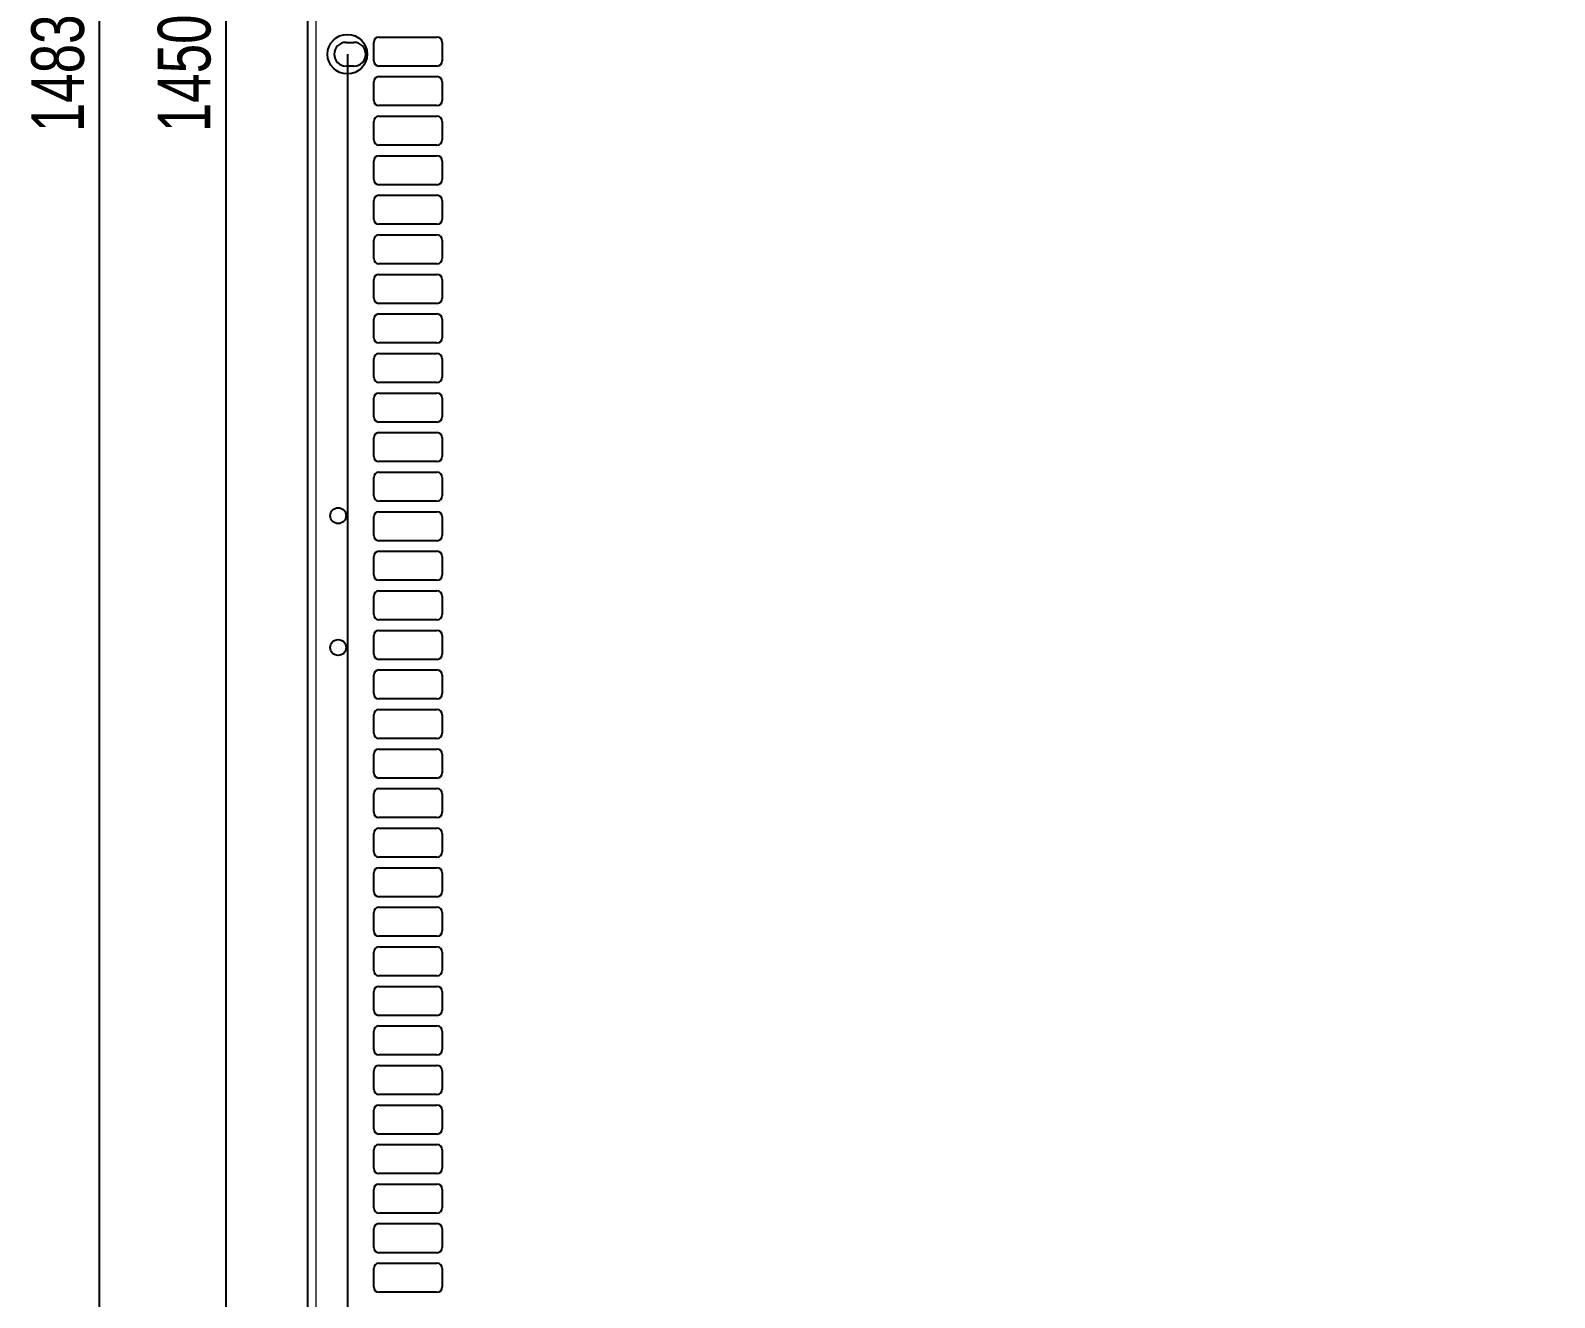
# Model space of a CAD drawing. Header units: millimetres. Extents: x -1002 to 1216, y 148 to 1990.
# Drawn here: x -1002 to -424, y 615 to 1096 of the extents above; entities that cross this region are included whole.
import ezdxf

# ---------------------------------------------------------------- set-up
doc = ezdxf.new("R2010")
doc.units = ezdxf.units.MM
doc.layers.add('FORMAT', color=7, linetype='Continuous')
doc.styles.add('SLDTEXTSTYLE0', font='TXT', dxfattribs={"width": 0.75})
doc.dimstyles.new('SLDDIMSTYLE0', dxfattribs={"dimtxt": 20, "dimasz": 10, "dimexe": 0, "dimexo": 0.0625, "dimgap": 5, "dimtad": 2, "dimdec": 1, "dimrnd": 1e-09, "dimzin": 12, "dimdsep": 46, "dimtxsty": 'SLDTEXTSTYLE0', "dimsah": 1, "dimcen": 0.09, "dimadec": 0, "dimazin": 3, "dimtfac": 1, "dimtofl": 0, "dimtmove": 0, "dimatfit": 3, "dimfxl": 0, "dimfrac": 2, "dimtolj": 1, "dimtzin": 12, "dimarcsym": 0})

# ---------------------------------------------------------------- blocks, each defined once
blk = doc.blocks.new('_D')
at = {"layer": 'FORMAT'}
for p, q in [((-868.08, 1828.3), (-976.72, 1828.3)), ((-975.72, 1828.3), (-975.72, 345.28)), ((-868.08, 345.28), (-976.72, 345.28))]:
    blk.add_line(p, q, dxfattribs=at)
for points in [[(-975.72, 1828.3), (-977.25, 1818.3), (-974.18, 1818.3)], [(-975.72, 345.28), (-974.18, 355.28), (-977.25, 355.28)]]:
    blk.add_solid(points, dxfattribs=at)
at = {"layer": 'FORMAT', "insert": (-1001.5, 1057.23), "char_height": 20, "attachment_point": 1, "rotation": 90, "style": 'SLDTEXTSTYLE0'}
blk.add_mtext('1483', dxfattribs=at)
blk = doc.blocks.new('_D_4')
at = {"layer": 'FORMAT'}
for p, q in [((-881.57, 1086.78), (-881.57, 271.29)), ((-25.57, 1086.78), (-25.57, 271.29)), ((-881.57, 272.29), (-25.57, 272.29))]:
    blk.add_line(p, q, dxfattribs=at)
for points in [[(-881.57, 272.29), (-871.57, 270.75), (-871.57, 273.82)], [(-25.57, 272.29), (-35.57, 273.82), (-35.57, 270.75)]]:
    blk.add_solid(points, dxfattribs=at)
at = {"layer": 'FORMAT', "insert": (-475.73, 298.07), "char_height": 20, "attachment_point": 1, "style": 'SLDTEXTSTYLE0'}
blk.add_mtext('856', dxfattribs=at)
blk = doc.blocks.new('_D_5')
at = {"layer": 'FORMAT'}
for p, q in [((-881.58, 1811.79), (-928.72, 1811.79)), ((-927.72, 1811.79), (-927.72, 361.79)), ((-881.58, 361.79), (-928.72, 361.79))]:
    blk.add_line(p, q, dxfattribs=at)
for points in [[(-927.72, 1811.79), (-929.25, 1801.79), (-926.18, 1801.79)], [(-927.72, 361.79), (-926.18, 371.79), (-929.25, 371.79)]]:
    blk.add_solid(points, dxfattribs=at)
at = {"layer": 'FORMAT', "insert": (-953.5, 1057.23), "char_height": 20, "attachment_point": 1, "rotation": 90, "style": 'SLDTEXTSTYLE0'}
blk.add_mtext('1450', dxfattribs=at)

msp = doc.modelspace()

# ---------------------------------------------------------------- linework, layer by layer
at = {"color": 7, "linetype": 'Continuous', "lineweight": 25}
for p, q in [((-896.57, 345.29), (-896.57, 1828.29)), ((-869.57, 1093.29), (-847.57, 1093.29)), ((-882.07, 1091.29), (-879.07, 1091.29)), ((-871.57, 1084.29), (-871.57, 1091.29)), ((-845.57, 1091.29), (-845.57, 1084.29)), ((-879.07, 1082.29), (-882.07, 1082.29)), ((-847.57, 1082.29), (-869.57, 1082.29)), ((-871.57, 1069.29), (-871.57, 1076.29)), ((-869.57, 1078.29), (-847.57, 1078.29)), ((-845.57, 1076.29), (-845.57, 1069.29)), ((-847.57, 1067.29), (-869.57, 1067.29)), ((-871.57, 1054.29), (-871.57, 1061.29)), ((-869.57, 1063.29), (-847.57, 1063.29)), ((-845.57, 1061.29), (-845.57, 1054.29)), ((-847.57, 1052.29), (-869.57, 1052.29)), ((-869.57, 1048.29), (-847.57, 1048.29)), ((-871.57, 1039.29), (-871.57, 1046.29)), ((-845.57, 1046.29), (-845.57, 1039.29)), ((-847.57, 1037.29), (-869.57, 1037.29)), ((-871.57, 1024.29), (-871.57, 1031.29)), ((-869.57, 1033.29), (-847.57, 1033.29)), ((-845.57, 1031.29), (-845.57, 1024.29)), ((-847.57, 1022.29), (-869.57, 1022.29)), ((-869.57, 1018.29), (-847.57, 1018.29)), ((-871.57, 1009.29), (-871.57, 1016.29)), ((-845.57, 1016.29), (-845.57, 1009.29)), ((-847.57, 1007.29), (-869.57, 1007.29)), ((-871.57, 994.29), (-871.57, 1001.29)), ((-869.57, 1003.29), (-847.57, 1003.29)), ((-845.57, 1001.29), (-845.57, 994.29)), ((-847.57, 992.29), (-869.57, 992.29)), ((-871.57, 979.29), (-871.57, 986.29)), ((-869.57, 988.29), (-847.57, 988.29)), ((-845.57, 986.29), (-845.57, 979.29)), ((-847.57, 977.29), (-869.57, 977.29)), ((-869.57, 973.29), (-847.57, 973.29)), ((-871.57, 964.29), (-871.57, 971.29)), ((-845.57, 971.29), (-845.57, 964.29)), ((-847.57, 962.29), (-869.57, 962.29)), ((-871.57, 949.29), (-871.57, 956.29)), ((-869.57, 958.29), (-847.57, 958.29)), ((-845.57, 956.29), (-845.57, 949.29)), ((-847.57, 947.29), (-869.57, 947.29)), ((-869.57, 943.29), (-847.57, 943.29)), ((-871.57, 934.29), (-871.57, 941.29)), ((-845.57, 941.29), (-845.57, 934.29)), ((-847.57, 932.29), (-869.57, 932.29)), ((-871.57, 919.29), (-871.57, 926.29)), ((-869.57, 928.29), (-847.57, 928.29)), ((-845.57, 926.29), (-845.57, 919.29)), ((-847.57, 917.29), (-869.57, 917.29)), ((-871.57, 904.29), (-871.57, 911.29)), ((-869.57, 913.29), (-847.57, 913.29)), ((-845.57, 911.29), (-845.57, 904.29)), ((-847.57, 902.29), (-869.57, 902.29)), ((-871.57, 889.29), (-871.57, 896.29)), ((-869.57, 898.29), (-847.57, 898.29)), ((-845.57, 896.29), (-845.57, 889.29)), ((-847.57, 887.29), (-869.57, 887.29)), ((-871.57, 874.29), (-871.57, 881.29)), ((-869.57, 883.29), (-847.57, 883.29)), ((-845.57, 881.29), (-845.57, 874.29)), ((-847.57, 872.29), (-869.57, 872.29)), ((-869.57, 868.29), (-847.57, 868.29)), ((-871.57, 859.29), (-871.57, 866.29)), ((-845.57, 866.29), (-845.57, 859.29)), ((-847.57, 857.29), (-869.57, 857.29)), ((-871.57, 844.29), (-871.57, 851.29)), ((-869.57, 853.29), (-847.57, 853.29)), ((-845.57, 851.29), (-845.57, 844.29)), ((-847.57, 842.29), (-869.57, 842.29)), ((-871.57, 829.29), (-871.57, 836.29)), ((-869.57, 838.29), (-847.57, 838.29)), ((-845.57, 836.29), (-845.57, 829.29)), ((-847.57, 827.29), (-869.57, 827.29)), ((-871.57, 814.29), (-871.57, 821.29)), ((-869.57, 823.29), (-847.57, 823.29)), ((-845.57, 821.29), (-845.57, 814.29)), ((-847.57, 812.29), (-869.57, 812.29)), ((-871.57, 799.29), (-871.57, 806.29)), ((-869.57, 808.29), (-847.57, 808.29)), ((-845.57, 806.29), (-845.57, 799.29)), ((-847.57, 797.29), (-869.57, 797.29)), ((-869.57, 793.29), (-847.57, 793.29)), ((-871.57, 784.29), (-871.57, 791.29)), ((-845.57, 791.29), (-845.57, 784.29)), ((-847.57, 782.29), (-869.57, 782.29)), ((-871.57, 769.29), (-871.57, 776.29)), ((-869.57, 778.29), (-847.57, 778.29)), ((-845.57, 776.29), (-845.57, 769.29)), ((-847.57, 767.29), (-869.57, 767.29)), ((-869.57, 763.29), (-847.57, 763.29)), ((-871.57, 754.29), (-871.57, 761.29)), ((-845.57, 761.29), (-845.57, 754.29)), ((-847.57, 752.29), (-869.57, 752.29)), ((-871.57, 739.29), (-871.57, 746.29)), ((-869.57, 748.29), (-847.57, 748.29)), ((-845.57, 746.29), (-845.57, 739.29)), ((-847.57, 737.29), (-869.57, 737.29)), ((-871.57, 724.29), (-871.57, 731.29)), ((-869.57, 733.29), (-847.57, 733.29)), ((-845.57, 731.29), (-845.57, 724.29)), ((-847.57, 722.29), (-869.57, 722.29)), ((-869.57, 718.29), (-847.57, 718.29)), ((-871.57, 709.29), (-871.57, 716.29)), ((-845.57, 716.29), (-845.57, 709.29)), ((-847.57, 707.29), (-869.57, 707.29)), ((-871.57, 694.29), (-871.57, 701.29)), ((-869.57, 703.29), (-847.57, 703.29)), ((-845.57, 701.29), (-845.57, 694.29)), ((-847.57, 692.29), (-869.57, 692.29)), ((-869.57, 688.29), (-847.57, 688.29)), ((-871.57, 679.29), (-871.57, 686.29)), ((-845.57, 686.29), (-845.57, 679.29)), ((-847.57, 677.29), (-869.57, 677.29)), ((-871.57, 664.29), (-871.57, 671.29)), ((-869.57, 673.29), (-847.57, 673.29)), ((-845.57, 671.29), (-845.57, 664.29)), ((-847.57, 662.29), (-869.57, 662.29)), ((-871.57, 649.29), (-871.57, 656.29)), ((-869.57, 658.29), (-847.57, 658.29)), ((-845.57, 656.29), (-845.57, 649.29)), ((-847.57, 647.29), (-869.57, 647.29)), ((-869.57, 643.29), (-847.57, 643.29)), ((-871.57, 634.29), (-871.57, 641.29)), ((-845.57, 641.29), (-845.57, 634.29)), ((-847.57, 632.29), (-869.57, 632.29)), ((-871.57, 619.29), (-871.57, 626.29)), ((-869.57, 628.29), (-847.57, 628.29)), ((-845.57, 626.29), (-845.57, 619.29)), ((-847.57, 617.29), (-869.57, 617.29))]:
    msp.add_line(p, q, dxfattribs=at)
at = {"color": 8, "linetype": 'Continuous', "lineweight": 18}
msp.add_line((-893.47, 1828.29), (-893.47, 345.29), dxfattribs=at)
at = {"color": 7, "linetype": 'Continuous', "lineweight": 25}
for centre, radius in [((-881.57, 1086.79), 7.5), ((-885.07, 911.79), 3), ((-885.07, 861.79), 3)]:
    msp.add_circle(centre, radius, dxfattribs=at)
for centre, radius, start, end in [((-869.57, 1091.29), 2, 90, 180), ((-847.57, 1091.29), 2, 0, 90), ((-882.07, 1086.79), 4.5, 90, 270), ((-879.07, 1086.79), 4.5, 270, 90), ((-869.57, 1084.29), 2, 180, 270), ((-847.57, 1084.29), 2, 270, 0), ((-869.57, 1076.29), 2, 90, 180), ((-847.57, 1076.29), 2, 0, 90), ((-869.57, 1069.29), 2, 180, 270), ((-847.57, 1069.29), 2, 270, 0), ((-869.57, 1061.29), 2, 90, 180), ((-847.57, 1061.29), 2, 0, 90), ((-869.57, 1054.29), 2, 180, 270), ((-847.57, 1054.29), 2, 270, 0), ((-869.57, 1046.29), 2, 90, 180), ((-847.57, 1046.29), 2, 0, 90), ((-869.57, 1039.29), 2, 180, 270), ((-847.57, 1039.29), 2, 270, 0), ((-869.57, 1031.29), 2, 90, 180), ((-847.57, 1031.29), 2, 0, 90), ((-869.57, 1024.29), 2, 180, 270), ((-847.57, 1024.29), 2, 270, 0), ((-869.57, 1016.29), 2, 90, 180), ((-847.57, 1016.29), 2, 0, 90), ((-869.57, 1009.29), 2, 180, 270), ((-847.57, 1009.29), 2, 270, 0), ((-869.57, 1001.29), 2, 90, 180), ((-847.57, 1001.29), 2, 0, 90), ((-869.57, 994.29), 2, 180, 270), ((-847.57, 994.29), 2, 270, 0), ((-869.57, 986.29), 2, 90, 180), ((-847.57, 986.29), 2, 0, 90), ((-869.57, 979.29), 2, 180, 270), ((-847.57, 979.29), 2, 270, 0), ((-869.57, 971.29), 2, 90, 180), ((-847.57, 971.29), 2, 0, 90), ((-869.57, 964.29), 2, 180, 270), ((-847.57, 964.29), 2, 270, 0), ((-869.57, 956.29), 2, 90, 180), ((-847.57, 956.29), 2, 0, 90), ((-869.57, 949.29), 2, 180, 270), ((-847.57, 949.29), 2, 270, 0), ((-869.57, 941.29), 2, 90, 180), ((-847.57, 941.29), 2, 0, 90), ((-869.57, 934.29), 2, 180, 270), ((-847.57, 934.29), 2, 270, 0), ((-869.57, 926.29), 2, 90, 180), ((-847.57, 926.29), 2, 0, 90), ((-869.57, 919.29), 2, 180, 270), ((-847.57, 919.29), 2, 270, 0), ((-869.57, 911.29), 2, 90, 180), ((-847.57, 911.29), 2, 0, 90), ((-869.57, 904.29), 2, 180, 270), ((-847.57, 904.29), 2, 270, 0), ((-869.57, 896.29), 2, 90, 180), ((-847.57, 896.29), 2, 0, 90), ((-869.57, 889.29), 2, 180, 270), ((-847.57, 889.29), 2, 270, 0), ((-869.57, 881.29), 2, 90, 180), ((-847.57, 881.29), 2, 0, 90), ((-869.57, 874.29), 2, 180, 270), ((-847.57, 874.29), 2, 270, 0), ((-869.57, 866.29), 2, 90, 180), ((-847.57, 866.29), 2, 0, 90), ((-869.57, 859.29), 2, 180, 270), ((-847.57, 859.29), 2, 270, 0), ((-869.57, 851.29), 2, 90, 180), ((-847.57, 851.29), 2, 0, 90), ((-869.57, 844.29), 2, 180, 270), ((-847.57, 844.29), 2, 270, 360), ((-869.57, 836.29), 2, 90, 180), ((-847.57, 836.29), 2, 0, 90), ((-869.57, 829.29), 2, 180, 270), ((-847.57, 829.29), 2, 270, 0), ((-869.57, 821.29), 2, 90, 180), ((-847.57, 821.29), 2, 0, 90), ((-869.57, 814.29), 2, 180, 270), ((-847.57, 814.29), 2, 270, 0), ((-869.57, 806.29), 2, 90, 180), ((-847.57, 806.29), 2, 0, 90), ((-869.57, 799.29), 2, 180, 270), ((-847.57, 799.29), 2, 270, 0), ((-869.57, 791.29), 2, 90, 180), ((-847.57, 791.29), 2, 0, 90), ((-869.57, 784.29), 2, 180, 270), ((-847.57, 784.29), 2, 270, 0), ((-869.57, 776.29), 2, 90, 180), ((-847.57, 776.29), 2, 0, 90), ((-869.57, 769.29), 2, 180, 270), ((-847.57, 769.29), 2, 270, 0), ((-869.57, 761.29), 2, 90, 180), ((-847.57, 761.29), 2, 0, 90), ((-869.57, 754.29), 2, 180, 270), ((-847.57, 754.29), 2, 270, 0), ((-869.57, 746.29), 2, 90, 180), ((-847.57, 746.29), 2, 0, 90), ((-869.57, 739.29), 2, 180, 270), ((-847.57, 739.29), 2, 270, 0), ((-869.57, 731.29), 2, 90, 180), ((-847.57, 731.29), 2, 0, 90), ((-869.57, 724.29), 2, 180, 270), ((-847.57, 724.29), 2, 270, 0), ((-869.57, 716.29), 2, 90, 180), ((-847.57, 716.29), 2, 0, 90), ((-869.57, 709.29), 2, 180, 270), ((-847.57, 709.29), 2, 270, 0), ((-869.57, 701.29), 2, 90, 180), ((-847.57, 701.29), 2, 0, 90), ((-869.57, 694.29), 2, 180, 270), ((-847.57, 694.29), 2, 270, 0), ((-869.57, 686.29), 2, 90, 180), ((-847.57, 686.29), 2, 0, 90), ((-869.57, 679.29), 2, 180, 270), ((-847.57, 679.29), 2, 270, 0), ((-869.57, 671.29), 2, 90, 180), ((-847.57, 671.29), 2, 0, 90), ((-869.57, 664.29), 2, 180, 270), ((-847.57, 664.29), 2, 270, 0), ((-869.57, 656.29), 2, 90, 180), ((-847.57, 656.29), 2, 0, 90), ((-869.57, 649.29), 2, 180, 270), ((-847.57, 649.29), 2, 270, 0), ((-869.57, 641.29), 2, 90, 180), ((-847.57, 641.29), 2, 0, 90), ((-869.57, 634.29), 2, 180, 270), ((-847.57, 634.29), 2, 270, 0), ((-869.57, 626.29), 2, 90, 180), ((-847.57, 626.29), 2, 0, 90), ((-869.57, 619.29), 2, 180, 270), ((-847.57, 619.29), 2, 270, 0)]:
    msp.add_arc(centre, radius, start, end, dxfattribs=at)

# ---------------------------------------------------------------- dimensions: what is measured, and where the dimension line sits
at = {"layer": 'FORMAT'}
for base, p1, p2, angle, picture, middle in [((-975.72, 345.28), (-868.07, 1828.3), (-868.07, 345.28), 90, '_D', (-975.72, 1086.79)), ((-927.72, 361.79), (-881.57, 1811.79), (-881.57, 361.79), 90, '_D_5', (-927.72, 1086.79)), ((-25.57, 272.29), (-881.57, 1086.79), (-25.57, 1086.79), 0, '_D_4', (-453.57, 272.29))]:
    dim = msp.add_linear_dim(base=base, p1=p1, p2=p2, angle=angle, dimstyle='SLDDIMSTYLE0', dxfattribs=at)
    dim.commit()
    dim.dimension.update_dxf_attribs({"geometry": picture, "text_midpoint": middle, "dimtype": 160})

doc.saveas('drawing.dxf')
